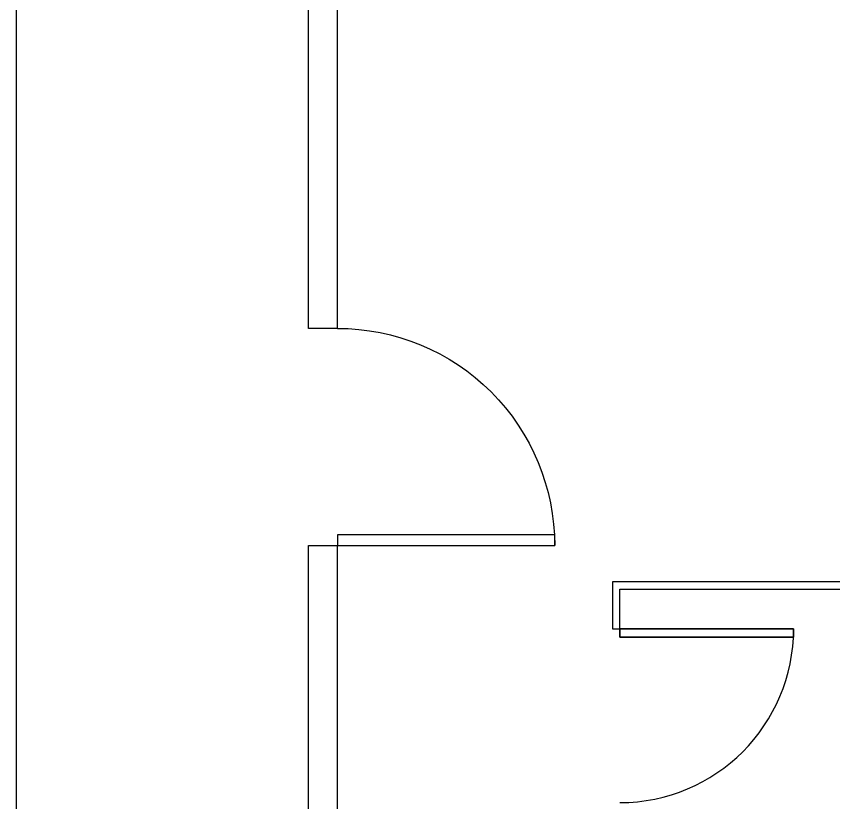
# Model space of a CAD drawing. Header units: inches. Extents: x -460 to 10305, y -938 to 5356.
# Drawn here: x 9779 to 9891.9, y 4432.7 to 4541.2 of the extents above; entities that cross this region are included whole.
import ezdxf

# ---------------------------------------------------------------- set-up
doc = ezdxf.new("R2010")
doc.units = ezdxf.units.IN
doc.header["$MEASUREMENT"] = 0
for name, color, linetype in [('01-0263-07-DWG-BFP-ARCH$0$SP-DOORS', 5, 'Continuous'), ('01-0263-07-DWG-BFP-ARCH$0$SP-PART', 190, 'Continuous'), ('01-0263-07-DWG-BFP-ARCH$0$SP-WALL', 7, 'Continuous'), ('T-Comm-Path', 40, 'Continuous')]:
    doc.layers.add(name, color=color, linetype=linetype)

# ---------------------------------------------------------------- blocks, each defined once
blk = doc.blocks.new('01-0263-07-DWG-BFP-ARCH$0$AE141')
for p, q in [((0.5, 0), (0.4514, 0)), ((0.4514, 0), (0.4514, -1)), ((0.5, -1), (0.4514, -1))]:
    blk.add_line(p, q)
blk.add_arc((0.5, 0), 1, 180, 270)
at = {"linetype": 'Continuous'}
for points in [[(0.4514, 0), (0.4514, -1), (0.4514, -1, 1), (0.4514, 0, 1)], [(0.5, 0, 1), (0.5, -1, 1), (0.4514, -1, 1), (0.4514, 0, 1)], [(0.5, 0), (0.5, 0, 1), (0.4514, 0, 1), (0.4514, 0)], [(0.5, 0), (0.5, -1), (0.4514, -0.9988), (0.4514, 0)], [(0.5, 0), (0.5, -1), (0.5, -1, 1), (0.5, 0, 1)], [(0.5, -1), (0.5, -1, 1), (0.4514, -1, 1), (0.4514, -0.9988)]]:
    blk.add_3dface(points, dxfattribs=at)
blk = doc.blocks.new('01-0263-07-DWG-BFP-ARCH$0$DOR01')
at = {"color": 0}
for p, q in [((1, 1), (0, 1)), ((0, 1), (0, 0)), ((1, 0), (1, 1)), ((0, 0), (1, 0))]:
    blk.add_line(p, q, dxfattribs=at)
blk = doc.blocks.new('01-0263-07-DWG-BFP-ARCH$0$DOR00')
at = {"color": 0}
for p, q in [((0, 1), (0, 0)), ((1, 0), (1, 1))]:
    blk.add_line(p, q, dxfattribs=at)
blk = doc.blocks.new('01-0263-07-DWG-BFP-ARCH', base_point=(1295.15, 1353.42))
at = {"layer": '01-0263-07-DWG-BFP-ARCH$0$SP-DOORS'}
blk.add_lwpolyline([(3307.16, 1831.43, -0.414214), (3337.16, 1801.43, -0.414214)], format="xyb", dxfattribs=at)
at = {"layer": '01-0263-07-DWG-BFP-ARCH$0$SP-PART'}
for p, q in [((3345.16, 1796.43), (3345.16, 1789.93)), ((3405.16, 1796.43), (3345.16, 1796.43)), ((3346.16, 1795.43), (3405.16, 1795.43)), ((3346.16, 1789.93), (3346.16, 1795.43)), ((3345.16, 1789.93), (3346.16, 1789.93))]:
    blk.add_line(p, q, dxfattribs=at)
at = {"layer": '01-0263-07-DWG-BFP-ARCH$0$SP-WALL'}
for p, q in [((3303.16, 1831.43), (3303.16, 2093.43)), ((3307.16, 1831.43), (3307.16, 2093.43)), ((3303.16, 1649.43), (3303.16, 1801.43)), ((3307.16, 1687.43), (3307.16, 1801.43))]:
    blk.add_line(p, q, dxfattribs=at)
at = {"layer": '01-0263-07-DWG-BFP-ARCH$0$SP-DOORS', "xscale": -30, "yscale": -1.5, "zscale": 30, "rotation": 180}
blk.add_blockref('01-0263-07-DWG-BFP-ARCH$0$DOR01', (3307.16, 1801.43), dxfattribs=at)
at = {"layer": '01-0263-07-DWG-BFP-ARCH$0$SP-PART', "xscale": 24, "yscale": 24, "zscale": 60, "rotation": 90.00000153523457}
blk.add_blockref('01-0263-07-DWG-BFP-ARCH$0$AE141', (3346.16, 1777.93), dxfattribs=at)
at = {"layer": '01-0263-07-DWG-BFP-ARCH$0$SP-WALL', "xscale": -30, "yscale": -4, "zscale": 30, "rotation": 270}
blk.add_blockref('01-0263-07-DWG-BFP-ARCH$0$DOR00', (3307.16, 1801.43), dxfattribs=at)

msp = doc.modelspace()

# ---------------------------------------------------------------- block references
msp.add_blockref('01-0263-07-DWG-BFP-ARCH', (7811.4, 4020.15))

# ---------------------------------------------------------------- next in the draw order: linework, layer by layer
at = {"layer": 'T-Comm-Path'}
msp.add_lwpolyline([(10051.41, 4706.15), (10099.17, 4706.15), (10099.17, 4208.15), (9779.05, 4208.15), (9779.05, 4642.82), (9785.16, 4642.82)], dxfattribs=at)

doc.saveas('drawing.dxf')
